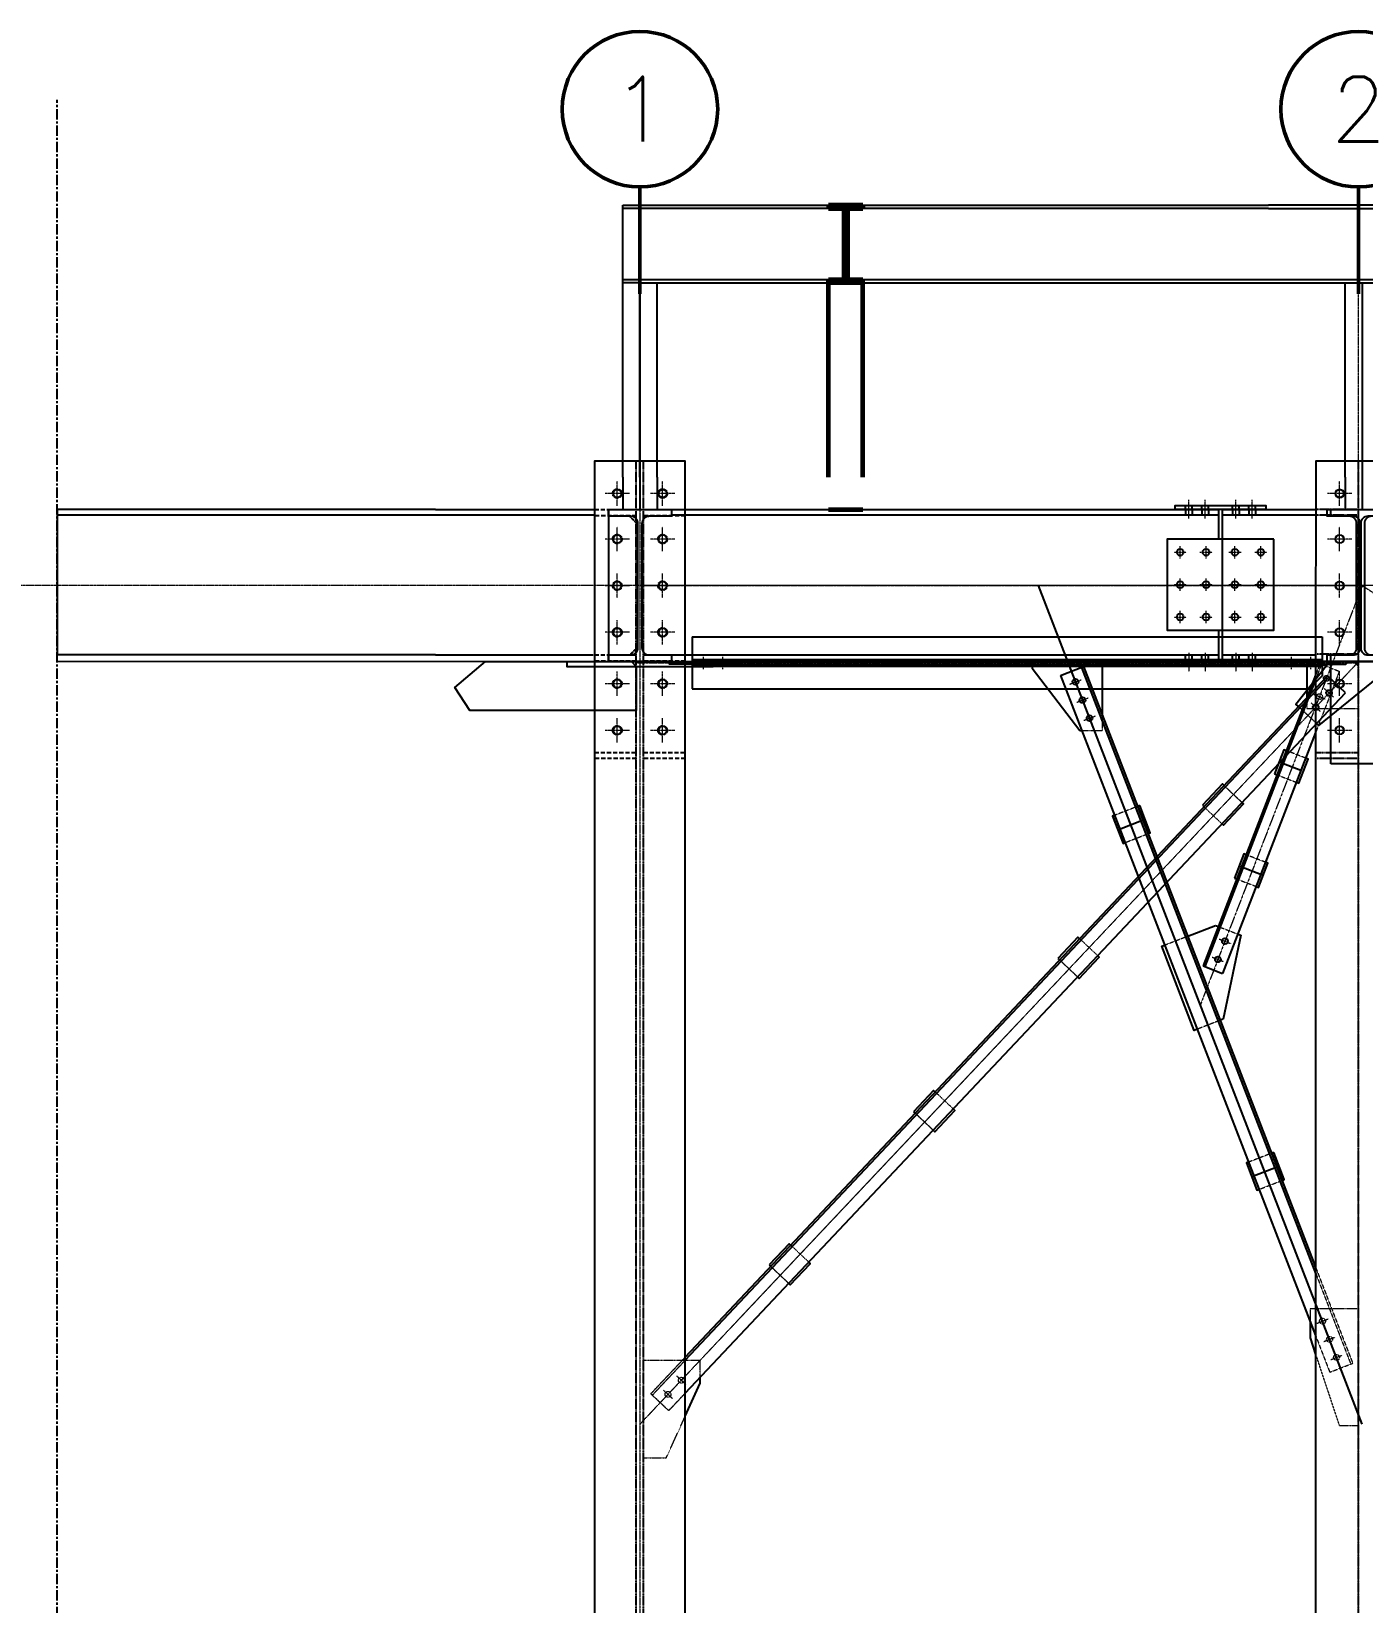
# Model space of a CAD drawing. Header units: millimetres. Extents: x 13669 to 217197, y -88248 to 24578.
# Drawn here: x 18001 to 22110, y 18149 to 22999 of the extents above; entities that cross this region are included whole.
import ezdxf
from ezdxf.enums import TextEntityAlignment as Align

# ---------------------------------------------------------------- set-up
doc = ezdxf.new("R2010")
doc.units = ezdxf.units.MM
for name, pattern in [('CENTER', [50.8, 31.75, -6.35, 6.35, -6.35]), ('CENTER2', [1.125, 0.75, -0.125, 0.125, -0.125]), ('DASHED', [19.05, 12.7, -6.35]), ('DASHED2', [0.375, 0.25, -0.125])]:
    doc.linetypes.add(name, pattern=pattern)
for name, color, linetype in [('CHAPA PISO', 3, 'Continuous'), ('Tx-DDIM', 1, 'Continuous'), ('Tx-EJES', 1, 'CENTER'), ('Tx_M_EQUIPOS', 4, 'Continuous'), ('Tx_M_EXISTENTES', 8, 'Continuous'), ('Tx_M_OCULTOS', 2, 'DASHED2'), ('Tx_M_OCULTOS FINO', 1, 'DASHED2'), ('Tx_OCULTOS', 2, 'DASHED')]:
    doc.layers.add(name, color=color, linetype=linetype)
for name, color, linetype, lineweight in [('ITEM', 1, 'Continuous', 50), ('TITULOS', 6, 'Continuous', 60), ('Tx_EJES', 1, 'CENTER2', 5), ('Tx_M_CONTORNO FINO', 1, 'Continuous', 5), ('Tx_M_OCULTAS FINO', 1, 'DASHED2', 5)]:
    doc.layers.add(name, color=color, linetype=linetype, lineweight=lineweight)
doc.styles.add('ROMANS', font='romans.shx', dxfattribs={"width": 0.9})

# ---------------------------------------------------------------- blocks, each defined once
blk = doc.blocks.new('*U8')
at = {"color": 0}
blk.add_line((0, 3), (0, 7.123), dxfattribs=at)
blk.add_circle((0, 0), 3, dxfattribs=at)
at = {"color": 3, "style": 'ROMANS'}
blk.add_attdef('Nº', text='', height=2.5, dxfattribs=at).set_placement((0, 0), align=Align.MIDDLE_CENTER)

msp = doc.modelspace()

# ---------------------------------------------------------------- linework, layer by layer
at = {"layer": 'CHAPA PISO'}
for p, q in [((19826.6310519, 22462.7686505), (21819.753311, 22462.7686505)), ((19826.6310519, 22222.7686504), (19826.6310519, 22462.7686505)), ((22162.6310517, 22462.7686505), (21819.753311, 22462.7686505)), ((21819.753311, 22452.7686505), (19826.6310519, 22452.7686505)), ((21819.753311, 22452.7686505), (22162.6310517, 22452.7686505)), ((19826.6310519, 22232.7686505), (21819.753311, 22232.7686505)), ((19879.2956088, 22222.7686504), (19826.6310519, 22222.7686504)), ((19826.6310519, 21622.7686504), (19826.6310519, 22222.7686504)), ((19879.2956088, 21622.7686504), (19879.2956088, 22222.7686504)), ((19879.2956088, 22222.7686504), (21819.753311, 22222.7686504)), ((19879.6310519, 22222.7686504), (19879.6310519, 21622.7686504)), ((19932.6310519, 21622.7686504), (19932.6310519, 22222.7686504)), ((20568.15913, 22222.7686504), (20462.15913, 22222.7686504)), ((21819.753311, 22232.7686505), (22162.6310517, 22232.7686505)), ((21819.753311, 22222.7686504), (22162.6310517, 22222.7686504)), ((22056.6310517, 21622.7686504), (22056.6310517, 22222.7686504)), ((22109.6310517, 22222.7686504), (22109.6310517, 21622.7686504)), ((19826.6310519, 21622.7686504), (19826.6310519, 21522.7686504)), ((19879.2956088, 21622.7686504), (19879.2956088, 21522.7686504)), ((19932.6310519, 21622.7686504), (19932.6310519, 21522.7686504)), ((22056.6310517, 21622.7686504), (22056.6310517, 21522.7686504)), ((22109.6310517, 21622.7686504), (22109.6310517, 21522.7686504)), ((20515.15913, 21522.7686502), (20462.15913, 21522.7686502))]:
    msp.add_line(p, q, dxfattribs=at)
at = {"layer": 'TITULOS'}
for p, q in [((20568.15913, 22462.7686505), (20462.15913, 22462.7686505)), ((20462.15913, 22462.7686505), (20462.15913, 22452.7686505)), ((20568.15913, 22462.7686505), (20568.15913, 22452.7686505)), ((20462.15913, 22452.7686505), (20568.15913, 22452.7686505)), ((20510.15913, 22232.7686505), (20510.15913, 22452.7686505)), ((20510.15913, 22452.7686505), (20520.15913, 22452.7686505)), ((20520.15913, 22452.7686505), (20520.15913, 22232.7686505)), ((20462.15913, 22232.7686505), (20568.15913, 22232.7686505)), ((20462.15913, 22222.7686504), (20462.15913, 22232.7686505)), ((20462.15913, 21622.7686502), (20462.15913, 22222.7686504)), ((20568.15913, 22222.7686504), (20462.15913, 22222.7686504)), ((20515.15913, 22232.7686505), (20510.15913, 22232.7686505)), ((20568.15913, 22222.7686504), (20568.15913, 22232.7686505)), ((20568.15913, 21622.7686502), (20568.15913, 22222.7686504)), ((20462.15913, 21522.7686502), (20568.15913, 21522.7686502))]:
    msp.add_line(p, q, dxfattribs=at)
at = {"layer": 'Tx-DDIM'}
for p, q in [((22109.6310517, 18700.0886501), (21109.6310517, 21288.2686504)), ((21853.3964027, 20744.3971529), (21920.1381557, 20718.6100156)), ((21354.6642765, 20534.7686623), (21438.6158756, 20567.2052003)), ((21729.2210512, 20423.0089917), (21803.8446949, 20394.1765134)), ((21768.2709571, 19464.2801233), (21852.2225563, 19496.7166614))]:
    msp.add_line(p, q, dxfattribs=at)
at = {"layer": 'Tx-EJES'}
msp.add_line((18080.1310518, 6877.8672684), (18080.1310518, 22787.9455283), dxfattribs=at)
at = {"layer": 'Tx_EJES'}
for p, q in [((19879.6310519, 22284.0681479), (19879.6310519, 13007.4886504)), ((19809.6310519, 21534.8186502), (19809.6310519, 21610.2186502)), ((19949.6310519, 21534.8186502), (19949.6310519, 21610.2186502)), ((22039.6310517, 21534.8186502), (22039.6310517, 21610.2186502)), ((19847.3310519, 21572.5186502), (19771.9310519, 21572.5186502)), ((19987.3310519, 21572.5186502), (19911.9310519, 21572.5186502)), ((21574.2060517, 21496.8936509), (21574.2060517, 21553.4436509)), ((21574.2060517, 21495.2686504), (21574.2060517, 21532.9686504)), ((21624.2060517, 21496.8936509), (21624.2060517, 21553.4436509)), ((21624.2060517, 21495.2686512), (21624.2060517, 21532.9686512)), ((21719.4560517, 21496.8936509), (21719.4560517, 21553.4436509)), ((21719.4560517, 21495.2686504), (21719.4560517, 21532.9686504)), ((21769.4560517, 21496.8936509), (21769.4560517, 21553.4436509)), ((21769.4560517, 21495.2686506), (21769.4560517, 21532.9686506)), ((22077.3310517, 21572.5186502), (22001.9310517, 21572.5186502)), ((19809.6310519, 21394.2186502), (19809.6310519, 21469.6186502)), ((19949.6310519, 21394.2186502), (19949.6310519, 21469.6186502)), ((22039.6310517, 21394.2186502), (22039.6310517, 21469.6186502)), ((19847.3310519, 21431.9186502), (19771.9310519, 21431.9186502)), ((19987.3310519, 21431.9186502), (19911.9310519, 21431.9186502)), ((21528.5310545, 21391.2686509), (21566.2310545, 21391.2686509)), ((21528.5310545, 21391.2686503), (21566.2310545, 21391.2686503)), ((21547.3810545, 21372.4186509), (21547.3810545, 21410.1186509)), ((21547.3810545, 21372.4186503), (21547.3810545, 21410.1186503)), ((21608.5310545, 21391.2686509), (21646.2310545, 21391.2686509)), ((21608.5310545, 21391.2686503), (21646.2310545, 21391.2686503)), ((21627.3810545, 21372.4186509), (21627.3810545, 21410.1186509)), ((21627.3810545, 21372.4186503), (21627.3810545, 21410.1186503)), ((21697.4310545, 21391.2686509), (21735.1310545, 21391.2686509)), ((21697.4310545, 21391.2686503), (21735.1310545, 21391.2686503)), ((21716.2810545, 21372.4186509), (21716.2810545, 21410.1186509)), ((21716.2810545, 21372.4186503), (21716.2810545, 21410.1186503)), ((21777.4310545, 21391.2686509), (21815.1310545, 21391.2686509)), ((21777.4310545, 21391.2686503), (21815.1310545, 21391.2686503)), ((21796.2810545, 21372.4186509), (21796.2810545, 21410.1186509)), ((21796.2810545, 21372.4186503), (21796.2810545, 21410.1186503)), ((22077.3310517, 21431.9186502), (22001.9310517, 21431.9186502)), ((19809.6310519, 21250.3186502), (19809.6310519, 21325.7186502)), ((19949.6310519, 21250.3186502), (19949.6310519, 21325.7186502)), ((21528.5310545, 21291.2686509), (21566.2310545, 21291.2686509)), ((21528.5310545, 21291.2686503), (21566.2310545, 21291.2686503)), ((21547.3810545, 21272.4186509), (21547.3810545, 21310.1186509)), ((21547.3810545, 21272.4186503), (21547.3810545, 21310.1186503)), ((21608.5310545, 21291.2686509), (21646.2310545, 21291.2686509)), ((21608.5310545, 21291.2686503), (21646.2310545, 21291.2686503)), ((21627.3810545, 21272.4186509), (21627.3810545, 21310.1186509)), ((21627.3810545, 21272.4186503), (21627.3810545, 21310.1186503)), ((21697.4310545, 21291.2686509), (21735.1310545, 21291.2686509)), ((21697.4310545, 21291.2686503), (21735.1310545, 21291.2686503)), ((21716.2810545, 21272.4186509), (21716.2810545, 21310.1186509)), ((21716.2810545, 21272.4186503), (21716.2810545, 21310.1186503)), ((21777.4310545, 21291.2686509), (21815.1310545, 21291.2686509)), ((21777.4310545, 21291.2686503), (21815.1310545, 21291.2686503)), ((21796.2810545, 21272.4186509), (21796.2810545, 21310.1186509)), ((21796.2810545, 21272.4186503), (21796.2810545, 21310.1186503)), ((22039.6310517, 21250.3186502), (22039.6310517, 21325.7186502)), ((24729.631052, 21288.2686504), (13669.295609, 21288.2686504)), ((19847.3310519, 21288.0186502), (19771.9310519, 21288.0186502)), ((30939.9664949, 21288.2686504), (19879.6310519, 21288.2686504)), ((19879.6310519, 21288.2686504), (22098.3310517, 21288.2686504)), ((19987.3310519, 21288.0186502), (19911.9310519, 21288.0186502)), ((22109.6310517, 21288.2686504), (21609.6310517, 19994.1786502)), ((22077.3310517, 21288.0186502), (22001.9310517, 21288.0186502)), ((22109.6310517, 21288.2686504), (26089.9664948, 18700.0886501)), ((21547.3810545, 21172.4186509), (21547.3810545, 21210.1186509)), ((21547.3810545, 21172.4186503), (21547.3810545, 21210.1186503)), ((21627.3810545, 21172.4186509), (21627.3810545, 21210.1186509)), ((21627.3810545, 21172.4186503), (21627.3810545, 21210.1186503)), ((21716.2810545, 21172.4186509), (21716.2810545, 21210.1186509)), ((21716.2810545, 21172.4186503), (21716.2810545, 21210.1186503)), ((21796.2810545, 21172.4186509), (21796.2810545, 21210.1186509)), ((21796.2810545, 21172.4186503), (21796.2810545, 21210.1186503)), ((19847.3310519, 21144.1186502), (19771.9310519, 21144.1186502)), ((19809.6310519, 21106.4186502), (19809.6310519, 21181.8186502)), ((19987.3310519, 21144.1186503), (19911.9310519, 21144.1186503)), ((19949.6310519, 21106.4186503), (19949.6310519, 21181.8186503)), ((21528.5310545, 21191.2686509), (21566.2310545, 21191.2686509)), ((21528.5310545, 21191.2686503), (21566.2310545, 21191.2686503)), ((21608.5310545, 21191.2686509), (21646.2310545, 21191.2686509)), ((21608.5310545, 21191.2686503), (21646.2310545, 21191.2686503)), ((21697.4310545, 21191.2686509), (21735.1310545, 21191.2686509)), ((21697.4310545, 21191.2686503), (21735.1310545, 21191.2686503)), ((21777.4310545, 21191.2686509), (21815.1310545, 21191.2686509)), ((21777.4310545, 21191.2686503), (21815.1310545, 21191.2686503)), ((22077.3310517, 21144.1186502), (22001.9310517, 21144.1186502)), ((22039.6310517, 21106.4186502), (22039.6310517, 21181.8186502)), ((19868.3310519, 21049.8186504), (22098.3310517, 21049.8186504)), ((22098.3310517, 21053.7686504), (19879.6310519, 18700.0886504)), ((20066.93901, 21039.4686504), (20066.93901, 21060.1686504)), ((20075.93901, 21030.8186504), (20075.93901, 21068.8186504)), ((20084.93901, 21039.4686504), (20084.93901, 21060.1686504)), ((20126.93901, 21039.4686504), (20126.93901, 21060.1686504)), ((20135.93901, 21030.8186504), (20135.93901, 21068.8186504)), ((20144.93901, 21039.4686504), (20144.93901, 21060.1686504)), ((21574.3208429, 21081.2686503), (21574.3208429, 21043.5686503)), ((21574.3208429, 21079.6436511), (21574.3208429, 21023.0936511)), ((21624.3208429, 21081.2686502), (21624.3208429, 21043.5686502)), ((21624.3208429, 21079.6436511), (21624.3208429, 21023.0936511)), ((21719.5708429, 21081.2686509), (21719.5708429, 21043.5686509)), ((21719.5708429, 21079.6436511), (21719.5708429, 21023.0936511)), ((21769.5708429, 21081.2686502), (21769.5708429, 21043.5686502)), ((21769.5708429, 21079.6436511), (21769.5708429, 21023.0936511)), ((21881.6694405, 21039.4686504), (21881.6694405, 21060.1686504)), ((21890.6694405, 21030.8186504), (21890.6694405, 21068.8186504)), ((21899.6694405, 21039.4686504), (21899.6694405, 21060.1686504)), ((21941.6694405, 21039.4686504), (21941.6694405, 21060.1686504)), ((21950.6694405, 21030.8186504), (21950.6694405, 21068.8186504)), ((21959.6694405, 21039.4686504), (21959.6694405, 21060.1686504)), ((19809.6310519, 20947.906197), (19809.6310519, 21023.306197)), ((19949.6310519, 20947.906197), (19949.6310519, 21023.306197)), ((21981.2022446, 21008.5901066), (22016.6484753, 20994.8946794)), ((22039.6310517, 20947.906197), (22039.6310517, 21023.306197)), ((19847.3310519, 20985.606197), (19771.9310519, 20985.606197)), ((19987.3310519, 20985.606197), (19911.9310519, 20985.606197)), ((21206.7187245, 20984.2699512), (21242.1649552, 20997.9653784)), ((21959.5778858, 20952.6223738), (21995.0241166, 20938.9269466)), ((22020.8189556, 20943.8414456), (21993.1677202, 20969.9069243)), ((22077.3310517, 20985.606197), (22001.9310517, 20985.606197)), ((21228.3430832, 20928.3022184), (21263.7893139, 20941.9976456)), ((21979.6629365, 20900.1816003), (21952.0117011, 20926.247079)), ((19809.6310519, 20803.906197), (19809.6310519, 20879.306197)), ((19949.6310519, 20803.906197), (19949.6310519, 20879.306197)), ((21249.9674419, 20872.3344857), (21285.4136726, 20886.0299129)), ((22039.6310517, 20803.906197), (22039.6310517, 20879.306197)), ((19847.3310519, 20841.606197), (19771.9310519, 20841.606197)), ((19987.3310519, 20841.606197), (19911.9310519, 20841.606197)), ((22077.3310517, 20841.606197), (22001.9310517, 20841.606197)), ((21667.8137543, 20197.4842838), (21703.2599851, 20183.7888566)), ((21646.1893956, 20141.516551), (21681.6356263, 20127.8211238)), ((21969.0590097, 19011.1960716), (22004.5052404, 19024.8914987)), ((21990.6833684, 18955.2283388), (22026.1295991, 18968.923766)), ((22012.3077271, 18899.260606), (22047.7539579, 18912.9560332)), ((20021.2515673, 18822.6255216), (19993.6003319, 18848.6910003)), ((19980.0955483, 18778.9656762), (19952.4443129, 18805.031155))]:
    msp.add_line(p, q, dxfattribs=at)
at = {"layer": 'Tx_EJES', "extrusion": (6.12323e-17, 1, -1.83697e-16)}
msp.add_line((22098.3310517, 12932.0886504), (22098.3310517, 22189.0484816), dxfattribs=at)
at = {"layer": 'Tx_EJES'}
msp.add_lwpolyline([(21968.0255483, 20863.0524851), (21912.7230775, 20915.1834425)], dxfattribs=at)
at = {"layer": 'Tx_M_CONTORNO FINO'}
for centre in [(22039.6310517, 21572.5186502), (22039.6310517, 21431.9186502), (22039.6310517, 21288.0186502), (22039.6310517, 21144.1186502), (22039.6310517, 20985.606197), (22039.6310517, 20841.606197)]:
    msp.add_circle(centre, 14, dxfattribs=at)
at = {"layer": 'Tx_M_EQUIPOS'}
for p, q in [((19248.331052, 21522.7686502), (18080.1310518, 21522.7686502)), ((18080.1310518, 21522.7686502), (18080.1310518, 21074.3686504)), ((19248.331052, 21505.4686502), (18080.1310518, 21505.4686502)), ((19248.331052, 21522.7686502), (19736.1310519, 21522.7686502)), ((19736.1310519, 21505.4686502), (19248.331052, 21505.4686502)), ((19782.6310519, 21522.7686504), (19782.6310519, 21053.7686504)), ((19848.6310519, 21502.1686504, -248.168496), (19782.9310519, 21502.1686504, -248.168496)), ((19976.6310519, 21522.7686502), (21665.3310517, 21522.7686502)), ((21664.9310517, 21505.4686502), (19976.6310519, 21505.4686502)), ((21665.3310517, 21522.7686502), (21665.3310517, 21431.2686503)), ((21678.3310518, 21431.2686503), (21678.3310518, 21522.7686502)), ((21678.3310518, 21522.7686502), (21966.1310517, 21522.7686502)), ((21966.1310517, 21505.4686502), (21678.3310518, 21505.4686502)), ((19873.6310519, 21099.3686504, -248.168496), (19873.6310519, 21477.1686504, -248.168496)), ((21678.3310518, 21053.7686511), (21678.3310518, 21431.2686503)), ((21665.3310516, 21151.2686503), (21665.3310517, 21053.7686511)), ((20040.93901, 21129.7686504), (21985.6694405, 21129.7686504)), ((20040.93901, 21129.7686504), (20040.93901, 21053.7686504)), ((21985.6694405, 21129.7686504), (21985.6694405, 21053.7686504)), ((19248.331052, 21074.3686504), (18080.1310518, 21074.3686504)), ((18080.1310518, 21053.7686504), (18080.1310518, 21074.3686504)), ((18080.1310518, 21053.7686504), (19739.631052, 21055.2686502)), ((19248.331052, 21074.3686504), (19735.1799269, 21074.3686504)), ((19782.6310519, 21053.7686504), (19782.6310519, 21074.3686504)), ((19782.6310519, 21053.7686504), (19782.6310519, 21074.3686504)), ((19782.9310519, 21074.3686504, -248.168496), (19848.6310519, 21074.3686504, -248.168496)), ((19976.6310519, 21074.3686504), (21665.3310517, 21074.3686504)), ((19976.6310519, 21053.7686504), (21965.4989749, 21053.7686504)), ((20040.93901, 21060.1686504), (21985.6694405, 21060.1686504)), ((20040.93901, 21053.7686504), (21985.6694405, 21053.7686504)), ((21678.3310518, 21074.3686504), (21965.4989749, 21074.3686504)), ((22012.6310517, 20738.5286502), (22012.6310517, 21053.7686502)), ((20019.631052, 18906.9205684), (22001.8944521, 21009.7797741)), ((20019.631052, 18897.5902199), (22006.5515022, 21005.3897988)), ((20040.93901, 21045.8686504), (21985.6694405, 21045.8686504)), ((20040.93901, 21045.8686504), (20040.93901, 20969.8686504)), ((20040.93901, 21039.4686504), (21985.6694405, 21039.4686504)), ((21178.2469909, 21010.7908937), (21249.1394524, 21038.181748)), ((21178.2469909, 21010.7908937), (21965.4664947, 18973.3251181)), ((21243.1695609, 21035.8751498), (21966.630897, 19163.4269886)), ((21249.1394524, 21038.181748), (21965.1310517, 19185.0666103)), ((21965.4664947, 21012.2575336), (21618.6504576, 20114.6352025)), ((21965.4664947, 20998.9392195), (21623.1278762, 20112.9052539)), ((21945.6694405, 20969.8686504), (21985.6694405, 21009.8686504)), ((21985.6694405, 21045.8686504), (21985.6694405, 21009.8686504)), ((22057.1969228, 20957.6488167), (22001.8944521, 21009.7797741)), ((20019.631052, 18796.1226801), (22057.1969228, 20957.6488167)), ((20040.93901, 20969.8686504), (21945.6694405, 20969.8686504)), ((21965.4664947, 20834.6800132), (21678.3493725, 20091.5692199)), ((22206.6310517, 20738.5286502), (22012.6310517, 20738.5286502)), ((21570.5143357, 20206.4057025), (21656.1752794, 20239.5026833)), ((21656.1752794, 20239.5026833), (21665.5032348, 20235.8986235)), ((21734.5301052, 20209.2285811), (21680.2512191, 19950.1333832)), ((21725.2021498, 20212.8326409), (21734.5301052, 20209.2285811)), ((21618.6504576, 20114.6352025), (21678.3493725, 20091.5692199)), ((21680.2512191, 19950.1333832), (21670.9232636, 19946.5293234))]:
    msp.add_line(p, q, dxfattribs=at)
for points in [[(20019.631052, 12907.4886504), (20019.631052, 21006.0604752), (20019.631052, 21672.7686502), (19739.631052, 21672.7686502), (19739.631052, 21021.9604752), (19739.631052, 12907.4886504)], [(19402.5399318, 21053.7686504), (19853.3310519, 21053.7686504), (19868.3310519, 21038.7686504), (19868.3310519, 20903.2385766), (19354.2753995, 20903.2385766), (19308.4471293, 20973.6358041), (19402.5399318, 21053.7686504)], [(21308.0379637, 20885.7417991), (21308.0379637, 21053.7686504), (21090.3352068, 21053.7686504), (21090.3352068, 21033.7686504), (21238.0379637, 20841.4396665)], [(21912.7230775, 20915.1834425), (21904.6068668, 20922.8342007), (22002.3310517, 21045.8686504), (22058.6694405, 21045.8686504), (22066.6694405, 21053.7686504), (22192.7230775, 21053.7686504), (22192.7230775, 21033.7686504), (21974.8313245, 20856.6370098), (21968.0255483, 20863.0524851)], [(21963.7011184, 21053.7686504), (21938.440197, 21053.7686504), (21938.440197, 20942.3086105)], [(21238.0379637, 20841.4396665), (21243.6795448, 20841.4396665)], [(21875.2750062, 20778.8257269), (21867.8126418, 20781.7089747), (21838.9801636, 20707.085331)], [(21906.1413065, 20681.1361532), (21913.6038072, 20678.2528527), (21942.4362855, 20752.8764964), (21934.9737848, 20755.7597969)], [(21682.7638403, 20671.2340769), (21677.6701917, 20676.0356125), (21615.9361631, 20610.5458445)], [(21838.9801636, 20707.085331), (21846.4425279, 20704.2020832)], [(21615.9361631, 20610.5458445), (21621.0298117, 20605.7443089)], [(21676.3322825, 20553.6133515), (21681.4259311, 20548.8118159), (21743.1599597, 20614.3015839), (21738.0663111, 20619.1031195)], [(21344.9755762, 20579.2673037), (21338.4460074, 20576.7444618), (21370.8825455, 20492.7928627), (21377.4121143, 20495.3157045)], [(21422.3976065, 20609.1809999), (21415.8680377, 20606.6581581)], [(21448.3045758, 20522.7065589), (21454.8341446, 20525.2294008), (21422.3976065, 20609.1809999)], [(21751.0996548, 20457.4375657), (21743.6372904, 20460.3208135), (21714.8048121, 20385.6971698)], [(21781.9659551, 20359.7479921), (21789.4284558, 20356.8646915), (21818.2609341, 20431.4883352), (21810.7984334, 20434.3716357)], [(21714.8048121, 20385.6971698), (21722.2671765, 20382.813922)], [(21236.9069674, 20198.2524189), (21231.8133187, 20203.0539544), (21170.0792902, 20137.5641864)], [(21600.0308021, 19919.138469), (21590.7028467, 19915.5344092), (21490.2939187, 20175.4107884), (21499.6218742, 20179.0148482)], [(21170.0792902, 20137.5641864), (21175.1729388, 20132.7626508)], [(21230.4754096, 20080.6316934), (21235.5690582, 20075.8301578), (21297.3030868, 20141.3199259), (21292.2094381, 20146.1214614)], [(20791.0500944, 19725.2707608), (20785.9564458, 19730.0722964), (20724.2224172, 19664.5825283)], [(20724.2224172, 19664.5825283), (20729.3160659, 19659.7809928)], [(20784.6185367, 19607.6500353), (20789.7121853, 19602.8484998), (20851.4462138, 19668.3382678), (20846.3525652, 19673.1398034)], [(21758.5822569, 19508.7787647), (21752.0526881, 19506.2559229), (21784.4892262, 19422.3043237), (21791.018795, 19424.8271656)], [(21836.0042872, 19538.692461), (21829.4747184, 19536.1696191)], [(21861.9112565, 19452.21802), (21868.4408253, 19454.7408618), (21836.0042872, 19538.692461)], [(20345.1932215, 19252.2891028), (20340.0995729, 19257.0906383), (20278.3655443, 19191.6008703)], [(20278.3655443, 19191.6008703), (20283.4591929, 19186.7993347)], [(20338.7616637, 19134.6683773), (20343.8553124, 19129.8668417), (20405.5893409, 19195.3566097), (20400.4956923, 19200.1581453)], [(21948.3310517, 19017.6747289), (21948.3310517, 18966.4448666)], [(21948.3310517, 18966.4448666), (21965.4664947, 18915.0385376)], [(20019.631052, 18724.920009), (20065.7532475, 18826.1209513), (20065.7532475, 18845.0508313)]]:
    msp.add_lwpolyline(points, dxfattribs=at)
for points in [[(22254.4664947, 12907.4886504), (22254.4664947, 21006.0604752), (22253.1310517, 21672.7686502), (21966.1310517, 21672.7686502), (21965.4664947, 21021.9604752), (21965.4664947, 12907.4886504)], [(21811.8310517, 21522.7686509), (21531.8310517, 21522.7686509), (21531.8310517, 21535.4686509), (21811.8310517, 21535.4686509)], [(21836.2810545, 21431.2686509), (21507.3810545, 21431.2686509), (21507.3810545, 21151.2686509), (21836.2810545, 21151.2686509)], [(19654.631052, 21053.7686504), (20104.6310518, 21053.7686504), (20104.6310518, 21037.9686504), (19654.631052, 21037.9686504)], [(19971.3244356, 21053.7686504), (20181.3244356, 21053.7686504), (20181.3244356, 21045.8686504), (19971.3244356, 21045.8686504)], [(20644.8042253, 21053.7686504), (20734.8042253, 21053.7686504), (20734.8042253, 21045.8686504), (20644.8042253, 21045.8686504)], [(21294.8042253, 21053.7686504), (21384.8042253, 21053.7686504), (21384.8042253, 21045.8686504), (21294.8042253, 21045.8686504)], [(21811.9458429, 21053.7686511), (21531.9458429, 21053.7686511), (21531.9458425, 21041.0686509), (21811.9458424, 21041.0686509)], [(22058.6694405, 21053.7686504), (21855.6694405, 21053.7686504), (21855.6694405, 21045.8686504), (22058.6694405, 21045.8686504)]]:
    msp.add_lwpolyline(points, close=True, dxfattribs=at)
for points in [[(19782.6310519, 21074.3686504), (19851.1310519, 21074.3686504, 0.4142135624), (19873.3310519, 21096.5686504), (19873.3310519, 21479.9686504, 0.4142135624), (19851.1310519, 21502.1686504), (19782.6310519, 21502.1686504), (19782.6310519, 21522.7686504), (19976.6310519, 21522.7686504), (19976.6310519, 21502.1686504), (19908.1310519, 21502.1686504, 0.4142135624), (19885.9310519, 21479.9686504), (19885.9310519, 21096.5686504, 0.4142135624), (19908.1310519, 21074.3686504), (19976.6310519, 21074.3686504), (19976.6310519, 21053.7686504), (19782.6310519, 21053.7686504)], [(22001.3310517, 21074.3686504), (22069.8310517, 21074.3686504, 0.4142135624), (22092.0310517, 21096.5686504), (22092.0310517, 21479.9686504, 0.4142135624), (22069.8310517, 21502.1686504), (22001.3310517, 21502.1686504), (22001.3310517, 21522.7686504), (22195.3310517, 21522.7686504), (22195.3310517, 21502.1686504), (22126.8310517, 21502.1686504, 0.4142135624), (22104.6310517, 21479.9686504), (22104.6310517, 21096.5686504, 0.4142135624), (22126.8310517, 21074.3686504), (22195.3310517, 21074.3686504), (22195.3310517, 21053.7686504), (22001.3310517, 21053.7686504)], [(22012.6310517, 21074.3686504), (22081.1310517, 21074.3686504, 0.4142135624), (22103.3310517, 21096.5686504), (22103.3310517, 21479.9686504, 0.4142135624), (22081.1310517, 21502.1686504), (22012.6310517, 21502.1686504), (22012.6310517, 21522.7686504), (22206.6310517, 21522.7686504), (22206.6310517, 21502.1686504), (22138.1310517, 21502.1686504, 0.4142135624), (22115.9310517, 21479.9686504), (22115.9310517, 21096.5686504, 0.4142135624), (22138.1310517, 21074.3686504), (22206.6310517, 21074.3686504), (22206.6310517, 21053.7686504), (22012.6310517, 21053.7686504)]]:
    msp.add_lwpolyline(points, format="xyb", close=True, dxfattribs=at)
for centre, radius in [((21547.3810545, 21391.2686509), 10.5), ((21547.3810545, 21391.2686503), 10.5), ((21627.3810545, 21391.2686509), 10.5), ((21627.3810545, 21391.2686503), 10.5), ((21716.2810545, 21391.2686509), 10.5), ((21716.2810545, 21391.2686503), 10.5), ((21796.2810545, 21391.2686509), 10.5), ((21796.2810545, 21391.2686503), 10.5), ((21547.3810545, 21291.2686509), 10.5), ((21547.3810545, 21291.2686503), 10.5), ((21627.3810545, 21291.2686509), 10.5), ((21627.3810545, 21291.2686503), 10.5), ((21716.2810545, 21291.2686509), 10.5), ((21716.2810545, 21291.2686503), 10.5), ((21796.2810545, 21291.2686509), 10.5), ((21796.2810545, 21291.2686503), 10.5), ((21547.3810545, 21191.2686509), 10.5), ((21547.3810545, 21191.2686503), 10.5), ((21627.3810545, 21191.2686509), 10.5), ((21627.3810545, 21191.2686503), 10.5), ((21716.2810545, 21191.2686509), 10.5), ((21716.2810545, 21191.2686503), 10.5), ((21796.2810545, 21191.2686509), 10.5), ((21796.2810545, 21191.2686503), 10.5), ((21224.4418398, 20991.1176648), 9), ((22006.9933379, 20956.874185), 9), ((21246.0661986, 20935.149932), 9), ((21965.8373188, 20913.2143396), 9), ((21267.6905573, 20879.1821993), 9), ((21685.5368697, 20190.6365702), 9), ((21663.912511, 20134.6688374), 9)]:
    msp.add_circle(centre, radius, dxfattribs=at)
at = {"layer": 'Tx_M_EXISTENTES'}
for centre in [(19809.6310519, 21572.5186502), (19949.6310519, 21572.5186502), (22039.6310517, 21572.5186502), (19809.6310519, 21431.9186502), (19949.6310519, 21431.9186502), (22039.6310517, 21431.9186502), (19809.6310519, 21288.0186502), (19949.6310519, 21288.0186502), (22039.6310517, 21288.0186502), (19809.6310519, 21144.1186502), (19949.6310519, 21144.1186503), (22039.6310517, 21144.1186502), (19809.6310519, 20985.606197), (19949.6310519, 20985.606197), (22039.6310517, 20985.606197), (19809.6310519, 20841.606197), (19949.6310519, 20841.606197), (22039.6310517, 20841.606197)]:
    msp.add_circle(centre, 12.7, dxfattribs=at)
at = {"layer": 'Tx_M_OCULTAS FINO'}
for p, q in [((21978.8917251, 21047.0044463), (21965.4664947, 21012.2575336)), ((21978.8917251, 21047.0044463), (22038.59064, 21023.9384637)), ((21983.3691437, 21045.2744976), (21965.4664947, 20998.9392195)), ((22038.59064, 21023.9384637), (21965.4664947, 20834.6800132)), ((21965.1310517, 19185.0666103), (22079.9568736, 18887.8767147)), ((21966.630897, 19163.4269886), (22073.9869821, 18885.5701164)), ((21965.4664947, 18973.3251181), (22009.0644121, 18860.4858603)), ((19913.1556893, 18793.9675185), (20019.631052, 18906.9205684)), ((19917.8127394, 18789.5775431), (20019.631052, 18897.5902199)), ((22009.0644121, 18860.4858603), (22079.9568736, 18887.8767147)), ((19968.45816, 18741.8365611), (19913.1556893, 18793.9675185)), ((19968.45816, 18741.8365611), (20019.631052, 18796.1226801))]:
    msp.add_line(p, q, dxfattribs=at)
for points in [[(21938.440197, 20942.3086105), (21938.440197, 20908.9969531), (22098.3310517, 20908.9969531), (22098.3310517, 21038.7686504), (22083.3310517, 21053.7686504), (21965.4989749, 21053.7686504)], [(21243.6795448, 20841.4396665), (21308.0379637, 20841.4396665), (21308.0379637, 20885.7417991)], [(21934.9737848, 20755.7597969), (21875.2750062, 20778.8257269)], [(21738.0663111, 20619.1031195), (21682.7638403, 20671.2340769)], [(21846.4425279, 20704.2020832), (21906.1413065, 20681.1361532)], [(21415.8680377, 20606.6581581), (21344.9755762, 20579.2673037)], [(21621.0298117, 20605.7443089), (21676.3322825, 20553.6133515)], [(21377.4121143, 20495.3157045), (21448.3045758, 20522.7065589)], [(21810.7984334, 20434.3716357), (21751.0996548, 20457.4375657)], [(21722.2671765, 20382.813922), (21781.9659551, 20359.7479921)], [(21665.5032348, 20235.8986235), (21725.2021498, 20212.8326409)], [(21292.2094381, 20146.1214614), (21236.9069674, 20198.2524189)], [(21499.6218742, 20179.0148482), (21570.5143357, 20206.4057025)], [(21175.1729388, 20132.7626508), (21230.4754096, 20080.6316934)], [(21670.9232636, 19946.5293234), (21600.0308021, 19919.138469)], [(20846.3525652, 19673.1398034), (20791.0500944, 19725.2707608)], [(20729.3160659, 19659.7809928), (20784.6185367, 19607.6500353)], [(21829.4747184, 19536.1696191), (21758.5822569, 19508.7787647)], [(21791.018795, 19424.8271656), (21861.9112565, 19452.21802)], [(20400.4956923, 19200.1581453), (20345.1932215, 19252.2891028)], [(20283.4591929, 19186.7993347), (20338.7616637, 19134.6683773)], [(21965.4664947, 19056.4448666), (21948.3310517, 19056.4448666), (21948.3310517, 19017.6747289)], [(21965.4664947, 18915.0385376), (22038.3310517, 18696.4448666), (22098.3310517, 18696.4448666), (22098.3310517, 19056.4448666), (21965.4664947, 19056.4448666)], [(20065.7532475, 18845.0508313), (20065.7532475, 18896.1209513), (19890.9310519, 18896.1209513), (19890.9310519, 18596.1209513), (19960.9310519, 18596.1209513), (20019.631052, 18724.920009)]]:
    msp.add_lwpolyline(points, dxfattribs=at)
for centre in [(21998.9253599, 21001.742393), (21977.3010012, 20945.7746602), (21986.782125, 19018.0437851), (22008.4064838, 18962.0760524), (22030.0308425, 18906.1083196), (20007.4259496, 18835.658261), (19966.2699306, 18791.9984156)]:
    msp.add_circle(centre, 9, dxfattribs=at)
at = {"layer": 'Tx_M_OCULTOS', "extrusion": (6.12323e-17, 1, -1.83697e-16)}
for p, q in [((19868.3310519, 12907.4886504), (19868.3310519, 21672.7686502)), ((19890.9310519, 12907.4886504), (19890.9310519, 21672.7686502)), ((22098.3310517, 12907.4886504), (22098.3310517, 21672.7686502))]:
    msp.add_line(p, q, dxfattribs=at)
at = {"layer": 'Tx_M_OCULTOS'}
for p, q in [((21563.7060517, 21522.7686509), (21563.7060517, 21535.4686509)), ((21584.7060517, 21522.7686509), (21584.7060517, 21535.4686509)), ((21613.7060517, 21522.7686509), (21613.7060517, 21535.4686509)), ((21634.7060517, 21522.7686509), (21634.7060517, 21535.4686509)), ((21708.9560517, 21522.7686509), (21708.9560517, 21535.4686509)), ((21729.9560517, 21522.7686509), (21729.9560517, 21535.4686509)), ((21758.9560517, 21522.7686509), (21758.9560517, 21535.4686509)), ((21779.9560517, 21522.7686509), (21779.9560517, 21535.4686509)), ((19848.6310519, 21502.1686504, -248.168496), (19782.9310519, 21502.1686504, -248.168496)), ((19873.6310519, 21477.1686504, -248.168496), (19848.6310519, 21502.1686504, -248.168496)), ((21563.8208429, 21522.7686502), (21563.8208429, 21505.4686502)), ((21584.5912605, 21522.7686502), (21584.5912605, 21505.4686502)), ((21613.8208429, 21522.7686509), (21613.8208429, 21505.4686509)), ((21634.5912605, 21522.7686509), (21634.5912605, 21505.4686509)), ((21709.0708429, 21522.7686504), (21709.0708429, 21505.4686504)), ((21729.8412605, 21522.7686504), (21729.8412605, 21505.4686504)), ((21759.0708429, 21522.7686504), (21759.0708429, 21505.4686504)), ((21779.8412605, 21522.7686504), (21779.8412605, 21505.4686504)), ((22098.3310517, 21522.7686502), (21966.1310517, 21522.7686502)), ((22098.3310517, 21505.4686502), (21966.1310517, 21505.4686502)), ((19873.6310519, 21099.3686504, -248.168496), (19873.6310519, 21477.1686504, -248.168496)), ((19848.6310519, 21074.3686504, -248.168496), (19873.6310519, 21099.3686504, -248.168496)), ((19782.9310519, 21074.3686504, -248.168496), (19848.6310519, 21074.3686504, -248.168496)), ((21563.8208429, 21053.7686511), (21563.8208429, 21041.0686509)), ((21563.9356341, 21053.7686505), (21563.9356341, 21071.0686505)), ((21584.7060517, 21053.7686505), (21584.7060517, 21071.0686505)), ((21584.8208429, 21053.7686511), (21584.8208429, 21041.0686509)), ((21613.8208429, 21053.7686511), (21613.8208429, 21041.0686509)), ((21613.9356341, 21053.7686505), (21613.9356341, 21071.0686505)), ((21634.7060517, 21053.7686505), (21634.7060517, 21071.0686505)), ((21634.8208429, 21053.7686511), (21634.8208429, 21041.0686509)), ((21709.0708429, 21053.7686511), (21709.0708429, 21041.0686509)), ((21709.1856341, 21053.768651), (21709.1856341, 21071.068651)), ((21729.9560517, 21053.768651), (21729.9560517, 21071.068651)), ((21730.0708429, 21053.7686511), (21730.0708429, 21041.0686509)), ((21759.0708429, 21053.7686511), (21759.0708429, 21041.0686509)), ((21759.1856341, 21053.7686504), (21759.1856341, 21071.0686504)), ((21779.9560517, 21053.7686504), (21779.9560517, 21071.0686504)), ((21780.0708429, 21053.7686511), (21780.0708429, 21041.0686509)), ((22098.3310518, 21077.0686502), (21966.1310517, 21077.0686502)), ((22098.34307, 21053.7686504), (21966.14307, 21053.7686504)), ((21966.1310518, 20773.381197), (22098.3310517, 20773.381197)), ((22098.3310517, 20754.281197), (21966.1310518, 20754.281197))]:
    msp.add_line(p, q, dxfattribs=at)
msp.add_lwpolyline([(19782.6310519, 21074.3686504), (19851.1310519, 21074.3686504, 0.4142135624), (19873.3310519, 21096.5686504), (19873.3310519, 21479.9686504, 0.4142135624), (19851.1310519, 21502.1686504), (19782.6310519, 21502.1686504), (19782.6310519, 21522.7686504), (19976.6310519, 21522.7686504), (19976.6310519, 21502.1686504), (19908.1310519, 21502.1686504, 0.4142135624), (19885.9310519, 21479.9686504), (19885.9310519, 21096.5686504, 0.4142135624), (19908.1310519, 21074.3686504), (19976.6310519, 21074.3686504), (19976.6310519, 21053.7686504), (19782.6310519, 21053.7686504)], format="xyb", close=True, dxfattribs=at)
at = {"layer": 'Tx_M_OCULTOS FINO'}
for centre in [(19809.6310519, 21572.5186502), (19949.6310519, 21572.5186502), (19809.6310519, 21431.9186502), (19949.6310519, 21431.9186502), (19809.6310519, 21288.0186502), (19949.6310519, 21288.0186502), (19809.6310519, 21144.1186502), (19949.6310519, 21144.1186503), (19809.6310519, 20985.606197), (19949.6310519, 20985.606197), (19809.6310519, 20841.606197), (19949.6310519, 20841.606197)]:
    msp.add_circle(centre, 14, dxfattribs=at)
at = {"layer": 'Tx_OCULTOS'}
for p, q in [((19739.631052, 21522.7686502), (19868.3310519, 21522.7686502)), ((19868.3310519, 21503.6686502), (19739.631052, 21503.6686502)), ((19890.9310519, 21522.7686502), (20019.631052, 21522.7686502)), ((20019.631052, 21503.6686502), (19890.9310519, 21503.6686502)), ((19739.631052, 21074.3686502), (19868.3310519, 21074.3686502)), ((19868.3310519, 21055.2686502), (19739.631052, 21055.2686502)), ((19890.9310519, 21074.3686502), (20019.631052, 21074.3686502)), ((20019.631052, 21055.2686502), (19890.9310519, 21055.2686502)), ((19739.631052, 20773.381197), (19868.3310519, 20773.381197)), ((19890.9310519, 20773.381197), (20019.631052, 20773.381197)), ((19868.3310519, 20754.281197), (19739.631052, 20754.281197)), ((20019.631052, 20754.281197), (19890.9310519, 20754.281197))]:
    msp.add_line(p, q, dxfattribs=at)

# ---------------------------------------------------------------- block references
at = {"layer": 'ITEM', "color": 1}
ref = msp.add_blockref('*U8', (19879.6310521, 22758.8562713), dxfattribs=dict(at, xscale=-80, yscale=80, zscale=80, rotation=180))
ref.add_attrib('Nº', '1', dxfattribs={"layer": '0', "color": 3, "height": 200, "style": 'ROMANS'}).set_placement((19879.6310521, 22758.8562713), align=Align.MIDDLE_CENTER)
ref = msp.add_blockref('*U8', (22098.3310517, 22758.8562713), dxfattribs=dict(at, xscale=-80, yscale=80, zscale=80, rotation=180))
ref.add_attrib('Nº', '2', dxfattribs={"layer": '0', "color": 3, "height": 200, "style": 'ROMANS'}).set_placement((22098.3310517, 22758.8562713), align=Align.MIDDLE_CENTER)

doc.saveas('drawing.dxf')
